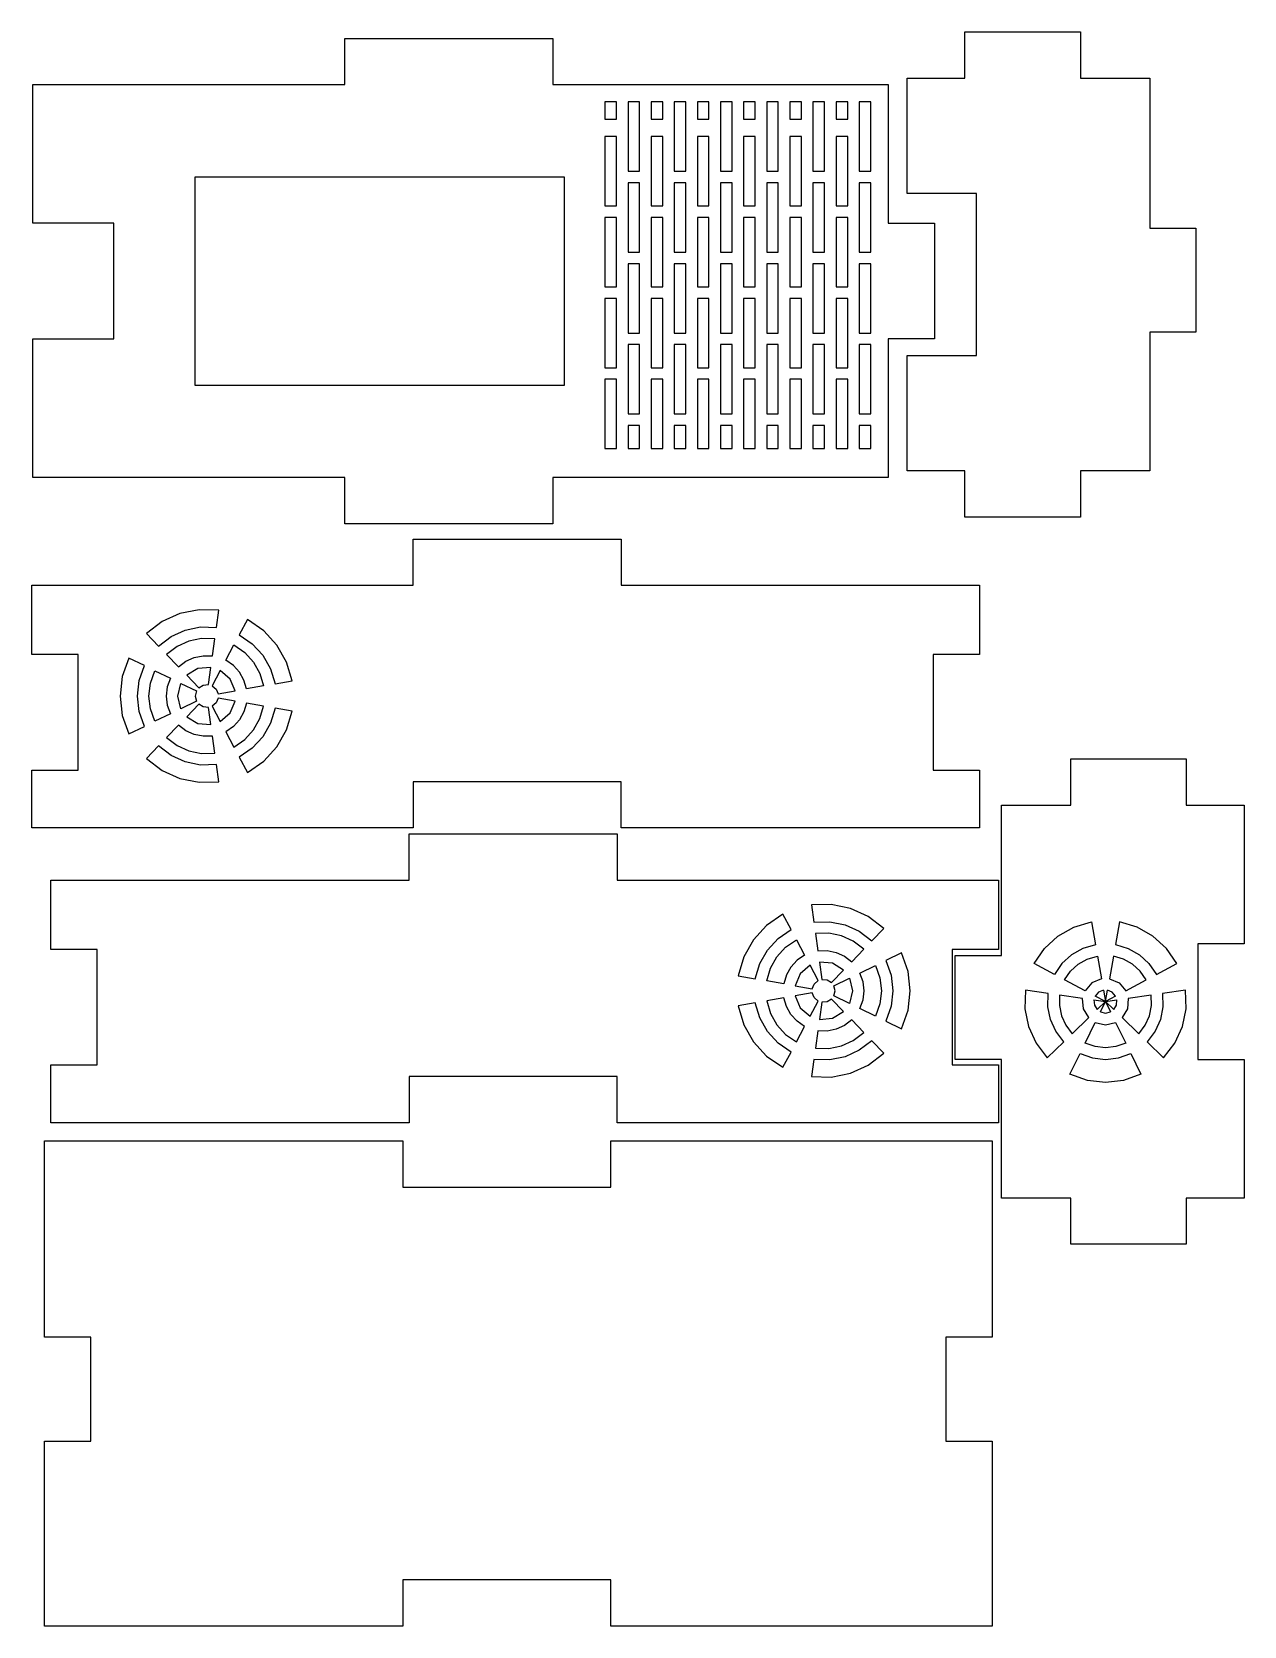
# Model space of a CAD drawing. Extents: x -65 to 47, y -195 to 149.
# Drawn here: x -65.1 to 46.8, y -194.8 to -47.6 of the extents above.
import ezdxf

# ---------------------------------------------------------------- set-up
doc = ezdxf.new("R2010")
doc.units = 0

msp = doc.modelspace()

# ---------------------------------------------------------------- linework, layer by layer
for p, q in [((-36.2004, -52.4578), (-36.2004, -48.1911)), ((-36.2004, -48.1911), (-17.0004, -48.1911)), ((-17.0004, -48.1911), (-17.0004, -52.4578)), ((21.0162, -51.8564), (21.0162, -47.5897)), ((21.0162, -47.5897), (31.6829, -47.5897)), ((31.6829, -47.5897), (31.6829, -51.8564)), ((-65.0004, -65.2578), (-65.0004, -52.4578)), ((-65.0004, -52.4578), (-36.2004, -52.4578)), ((-17.0004, -52.4578), (13.9329, -52.4578)), ((13.9329, -52.4578), (13.9329, -65.2578)), ((15.6829, -62.5231), (15.6829, -51.8564)), ((15.6829, -51.8564), (21.0162, -51.8564)), ((31.6829, -51.8564), (38.0829, -51.8564)), ((38.0829, -51.8564), (38.0829, -65.7231)), ((-11.1338, -54.0578), (-12.2005, -54.0578)), ((-12.2005, -54.0578), (-12.2005, -55.6578)), ((-11.1338, -55.6578), (-11.1338, -54.0578)), ((-9.00045, -54.0578), (-10.0671, -54.0578)), ((-10.0671, -54.0578), (-10.0671, -60.4578)), ((-9.00045, -60.4578), (-9.00045, -54.0578)), ((-6.86712, -54.0578), (-7.93379, -54.0578)), ((-7.93379, -54.0578), (-7.93379, -55.6578)), ((-6.86712, -55.6578), (-6.86712, -54.0578)), ((-4.73379, -54.0578), (-5.80046, -54.0578)), ((-5.80046, -54.0578), (-5.80046, -60.4578)), ((-4.73379, -60.4578), (-4.73379, -54.0578)), ((-2.60046, -54.0578), (-3.66712, -54.0578)), ((-3.66712, -54.0578), (-3.66712, -55.6578)), ((-2.60046, -55.6578), (-2.60046, -54.0578)), ((-0.467126, -54.0578), (-1.53379, -54.0578)), ((-1.53379, -54.0578), (-1.53379, -60.4578)), ((-0.467126, -60.4578), (-0.467126, -54.0578)), ((1.66621, -54.0578), (0.59954, -54.0578)), ((0.59954, -54.0578), (0.59954, -55.6578)), ((1.66621, -55.6578), (1.66621, -54.0578)), ((3.79954, -54.0578), (2.73287, -54.0578)), ((2.73287, -54.0578), (2.73287, -60.4578)), ((3.79954, -60.4578), (3.79954, -54.0578)), ((5.93287, -54.0578), (4.8662, -54.0578)), ((4.8662, -54.0578), (4.8662, -55.6578)), ((5.93287, -55.6578), (5.93287, -54.0578)), ((8.0662, -54.0578), (6.99953, -54.0578)), ((6.99953, -54.0578), (6.99953, -60.4578)), ((8.0662, -60.4578), (8.0662, -54.0578)), ((10.1995, -54.0578), (9.13287, -54.0578)), ((9.13287, -54.0578), (9.13287, -55.6578)), ((10.1995, -55.6578), (10.1995, -54.0578)), ((11.2662, -54.0578), (11.2662, -60.4578)), ((12.3329, -54.0578), (11.2662, -54.0578)), ((12.3329, -60.4578), (12.3329, -54.0578)), ((-12.2005, -55.6578), (-11.1338, -55.6578)), ((-7.93379, -55.6578), (-6.86712, -55.6578)), ((-3.66712, -55.6578), (-2.60046, -55.6578)), ((0.59954, -55.6578), (1.66621, -55.6578)), ((4.8662, -55.6578), (5.93287, -55.6578)), ((9.13287, -55.6578), (10.1995, -55.6578)), ((-11.1338, -57.2578), (-12.2005, -57.2578)), ((-12.2005, -57.2578), (-12.2005, -63.6578)), ((-11.1338, -63.6578), (-11.1338, -57.2578)), ((-6.86712, -57.2578), (-7.93379, -57.2578)), ((-7.93379, -57.2578), (-7.93379, -63.6578)), ((-6.86712, -63.6578), (-6.86712, -57.2578)), ((-2.60046, -57.2578), (-3.66712, -57.2578)), ((-3.66712, -57.2578), (-3.66712, -63.6578)), ((-2.60046, -63.6578), (-2.60046, -57.2578)), ((1.66621, -57.2578), (0.59954, -57.2578)), ((0.59954, -57.2578), (0.59954, -63.6578)), ((1.66621, -63.6578), (1.66621, -57.2578)), ((5.93287, -57.2578), (4.8662, -57.2578)), ((4.8662, -57.2578), (4.8662, -63.6578)), ((5.93287, -63.6578), (5.93287, -57.2578)), ((9.13287, -57.2578), (9.13287, -63.6578)), ((10.1995, -57.2578), (9.13287, -57.2578)), ((10.1995, -63.6578), (10.1995, -57.2578)), ((-15.9338, -60.9911), (-50.0671, -60.9911)), ((-50.0671, -60.9911), (-50.0671, -80.1911)), ((-15.9338, -80.1911), (-15.9338, -60.9911)), ((-10.0671, -60.4578), (-9.00045, -60.4578)), ((-10.0671, -61.5244), (-10.0671, -67.9244)), ((-9.00045, -61.5244), (-10.0671, -61.5244)), ((-9.00045, -67.9244), (-9.00045, -61.5244)), ((-5.80046, -60.4578), (-4.73379, -60.4578)), ((-4.73379, -61.5244), (-5.80046, -61.5244)), ((-5.80046, -61.5244), (-5.80046, -67.9244)), ((-4.73379, -67.9244), (-4.73379, -61.5244)), ((-1.53379, -60.4578), (-0.467126, -60.4578)), ((-0.467126, -61.5244), (-1.53379, -61.5244)), ((-1.53379, -61.5244), (-1.53379, -67.9244)), ((-0.467126, -67.9244), (-0.467126, -61.5244)), ((2.73287, -60.4578), (3.79954, -60.4578)), ((3.79954, -61.5244), (2.73287, -61.5244)), ((2.73287, -61.5244), (2.73287, -67.9244)), ((3.79954, -67.9244), (3.79954, -61.5244)), ((6.99953, -60.4578), (8.0662, -60.4578)), ((8.0662, -61.5244), (6.99953, -61.5244)), ((6.99953, -61.5244), (6.99953, -67.9244)), ((8.0662, -67.9244), (8.0662, -61.5244)), ((11.2662, -60.4578), (12.3329, -60.4578)), ((12.3329, -61.5244), (11.2662, -61.5244)), ((11.2662, -61.5244), (11.2662, -67.9244)), ((12.3329, -67.9244), (12.3329, -61.5244)), ((22.0829, -62.5231), (15.6829, -62.5231)), ((22.0829, -77.4564), (22.0829, -62.5231)), ((-12.2005, -63.6578), (-11.1338, -63.6578)), ((-11.1338, -64.7244), (-12.2005, -64.7244)), ((-12.2005, -64.7244), (-12.2005, -71.1244)), ((-11.1338, -71.1244), (-11.1338, -64.7244)), ((-7.93379, -63.6578), (-6.86712, -63.6578)), ((-7.93379, -64.7244), (-7.93379, -71.1244)), ((-6.86712, -64.7244), (-7.93379, -64.7244)), ((-6.86712, -71.1244), (-6.86712, -64.7244)), ((-3.66712, -63.6578), (-2.60046, -63.6578)), ((-3.66712, -64.7244), (-3.66712, -71.1244)), ((-2.60046, -64.7244), (-3.66712, -64.7244)), ((-2.60046, -71.1244), (-2.60046, -64.7244)), ((0.59954, -63.6578), (1.66621, -63.6578)), ((1.66621, -64.7244), (0.59954, -64.7244)), ((0.59954, -64.7244), (0.59954, -71.1244)), ((1.66621, -71.1244), (1.66621, -64.7244)), ((4.8662, -63.6578), (5.93287, -63.6578)), ((4.8662, -64.7244), (4.8662, -71.1244)), ((5.93287, -64.7244), (4.8662, -64.7244)), ((5.93287, -71.1244), (5.93287, -64.7244)), ((9.13287, -63.6578), (10.1995, -63.6578)), ((10.1995, -64.7244), (9.13287, -64.7244)), ((9.13287, -64.7244), (9.13287, -71.1244)), ((10.1995, -71.1244), (10.1995, -64.7244)), ((-57.5337, -65.2578), (-65.0004, -65.2578)), ((-57.5337, -75.9244), (-57.5337, -65.2578)), ((13.9329, -65.2578), (18.1995, -65.2578)), ((18.1995, -65.2578), (18.1995, -75.9244)), ((38.0829, -65.7231), (42.3495, -65.7231)), ((42.3495, -65.7231), (42.3495, -75.3231)), ((-10.0671, -67.9244), (-9.00045, -67.9244)), ((-10.0671, -68.9911), (-10.0671, -75.3911)), ((-9.00045, -68.9911), (-10.0671, -68.9911)), ((-9.00045, -75.3911), (-9.00045, -68.9911)), ((-5.80046, -67.9244), (-4.73379, -67.9244)), ((-4.73379, -68.9911), (-5.80046, -68.9911)), ((-5.80046, -68.9911), (-5.80046, -75.3911)), ((-4.73379, -75.3911), (-4.73379, -68.9911)), ((-1.53379, -67.9244), (-0.467126, -67.9244)), ((-0.467126, -68.9911), (-1.53379, -68.9911)), ((-1.53379, -68.9911), (-1.53379, -75.3911)), ((-0.467126, -75.3911), (-0.467126, -68.9911)), ((2.73287, -67.9244), (3.79954, -67.9244)), ((3.79954, -68.9911), (2.73287, -68.9911)), ((2.73287, -68.9911), (2.73287, -75.3911)), ((3.79954, -75.3911), (3.79954, -68.9911)), ((6.99953, -67.9244), (8.0662, -67.9244)), ((8.0662, -68.9911), (6.99953, -68.9911)), ((6.99953, -68.9911), (6.99953, -75.3911)), ((8.0662, -75.3911), (8.0662, -68.9911)), ((11.2662, -67.9244), (12.3329, -67.9244)), ((12.3329, -68.9911), (11.2662, -68.9911)), ((11.2662, -68.9911), (11.2662, -75.3911)), ((12.3329, -75.3911), (12.3329, -68.9911)), ((-12.2005, -71.1244), (-11.1338, -71.1244)), ((-7.93379, -71.1244), (-6.86712, -71.1244)), ((-3.66712, -71.1244), (-2.60046, -71.1244)), ((0.59954, -71.1244), (1.66621, -71.1244)), ((4.8662, -71.1244), (5.93287, -71.1244)), ((9.13287, -71.1244), (10.1995, -71.1244)), ((-11.1338, -72.1911), (-12.2005, -72.1911)), ((-12.2005, -72.1911), (-12.2005, -78.5911)), ((-11.1338, -78.5911), (-11.1338, -72.1911)), ((-7.93379, -72.1911), (-7.93379, -78.5911)), ((-6.86712, -72.1911), (-7.93379, -72.1911)), ((-6.86712, -78.5911), (-6.86712, -72.1911)), ((-3.66712, -72.1911), (-3.66712, -78.5911)), ((-2.60046, -72.1911), (-3.66712, -72.1911)), ((-2.60046, -78.5911), (-2.60046, -72.1911)), ((1.66621, -72.1911), (0.59954, -72.1911)), ((0.59954, -72.1911), (0.59954, -78.5911)), ((1.66621, -78.5911), (1.66621, -72.1911)), ((4.8662, -72.1911), (4.8662, -78.5911)), ((5.93287, -72.1911), (4.8662, -72.1911)), ((5.93287, -78.5911), (5.93287, -72.1911)), ((10.1995, -72.1911), (9.13287, -72.1911)), ((9.13287, -72.1911), (9.13287, -78.5911)), ((10.1995, -78.5911), (10.1995, -72.1911)), ((-65.0004, -88.7244), (-65.0004, -75.9244)), ((-65.0004, -75.9244), (-57.5337, -75.9244)), ((-10.0671, -75.3911), (-9.00045, -75.3911)), ((-10.0671, -76.4578), (-10.0671, -82.8578)), ((-9.00045, -76.4578), (-10.0671, -76.4578)), ((-9.00045, -82.8578), (-9.00045, -76.4578)), ((-5.80046, -75.3911), (-4.73379, -75.3911)), ((-4.73379, -76.4578), (-5.80046, -76.4578)), ((-5.80046, -76.4578), (-5.80046, -82.8578)), ((-4.73379, -82.8578), (-4.73379, -76.4578)), ((-1.53379, -75.3911), (-0.467126, -75.3911)), ((-0.467126, -76.4578), (-1.53379, -76.4578)), ((-1.53379, -76.4578), (-1.53379, -82.8578)), ((-0.467126, -82.8578), (-0.467126, -76.4578)), ((2.73287, -75.3911), (3.79954, -75.3911)), ((3.79954, -76.4578), (2.73287, -76.4578)), ((2.73287, -76.4578), (2.73287, -82.8578)), ((3.79954, -82.8578), (3.79954, -76.4578)), ((6.99953, -75.3911), (8.0662, -75.3911)), ((8.0662, -76.4578), (6.99953, -76.4578)), ((6.99953, -76.4578), (6.99953, -82.8578)), ((8.0662, -82.8578), (8.0662, -76.4578)), ((11.2662, -75.3911), (12.3329, -75.3911)), ((12.3329, -76.4578), (11.2662, -76.4578)), ((11.2662, -76.4578), (11.2662, -82.8578)), ((12.3329, -82.8578), (12.3329, -76.4578)), ((18.1995, -75.9244), (13.9329, -75.9244)), ((13.9329, -75.9244), (13.9329, -88.7244)), ((38.0829, -75.3231), (38.0829, -88.1231)), ((42.3495, -75.3231), (38.0829, -75.3231)), ((15.6829, -88.1231), (15.6829, -77.4564)), ((15.6829, -77.4564), (22.0829, -77.4564)), ((-12.2005, -78.5911), (-11.1338, -78.5911)), ((-7.93379, -78.5911), (-6.86712, -78.5911)), ((-3.66712, -78.5911), (-2.60046, -78.5911)), ((0.59954, -78.5911), (1.66621, -78.5911)), ((4.8662, -78.5911), (5.93287, -78.5911)), ((9.13287, -78.5911), (10.1995, -78.5911)), ((-50.0671, -80.1911), (-15.9338, -80.1911)), ((-11.1338, -79.6578), (-12.2005, -79.6578)), ((-12.2005, -79.6578), (-12.2005, -86.0578)), ((-11.1338, -86.0578), (-11.1338, -79.6578)), ((-7.93379, -79.6578), (-7.93379, -86.0578)), ((-6.86712, -79.6578), (-7.93379, -79.6578)), ((-6.86712, -86.0578), (-6.86712, -79.6578)), ((-3.66712, -79.6578), (-3.66712, -86.0578)), ((-2.60046, -79.6578), (-3.66712, -79.6578)), ((-2.60046, -86.0578), (-2.60046, -79.6578)), ((1.66621, -79.6578), (0.59954, -79.6578)), ((0.59954, -79.6578), (0.59954, -86.0578)), ((1.66621, -86.0578), (1.66621, -79.6578)), ((4.8662, -79.6578), (4.8662, -86.0578)), ((5.93287, -79.6578), (4.8662, -79.6578)), ((5.93287, -86.0578), (5.93287, -79.6578)), ((10.1995, -79.6578), (9.13287, -79.6578)), ((9.13287, -79.6578), (9.13287, -86.0578)), ((10.1995, -86.0578), (10.1995, -79.6578)), ((-10.0671, -82.8578), (-9.00045, -82.8578)), ((-5.80046, -82.8578), (-4.73379, -82.8578)), ((-1.53379, -82.8578), (-0.467126, -82.8578)), ((2.73287, -82.8578), (3.79954, -82.8578)), ((6.99953, -82.8578), (8.0662, -82.8578)), ((11.2662, -82.8578), (12.3329, -82.8578)), ((-9.00045, -83.9244), (-10.0671, -83.9244)), ((-10.0671, -83.9244), (-10.0671, -86.0578)), ((-9.00045, -86.0578), (-9.00045, -83.9244)), ((-4.73379, -83.9244), (-5.80046, -83.9244)), ((-5.80046, -83.9244), (-5.80046, -86.0578)), ((-4.73379, -86.0578), (-4.73379, -83.9244)), ((-0.467126, -83.9244), (-1.53379, -83.9244)), ((-1.53379, -83.9244), (-1.53379, -86.0578)), ((-0.467126, -86.0578), (-0.467126, -83.9244)), ((3.79954, -83.9244), (2.73287, -83.9244)), ((2.73287, -83.9244), (2.73287, -86.0578)), ((3.79954, -86.0578), (3.79954, -83.9244)), ((8.0662, -83.9244), (6.99953, -83.9244)), ((6.99953, -83.9244), (6.99953, -86.0578)), ((8.0662, -86.0578), (8.0662, -83.9244)), ((12.3329, -83.9244), (11.2662, -83.9244)), ((11.2662, -83.9244), (11.2662, -86.0578)), ((12.3329, -86.0578), (12.3329, -83.9244)), ((-12.2005, -86.0578), (-11.1338, -86.0578)), ((-10.0671, -86.0578), (-9.00045, -86.0578)), ((-7.93379, -86.0578), (-6.86712, -86.0578)), ((-5.80046, -86.0578), (-4.73379, -86.0578)), ((-3.66712, -86.0578), (-2.60046, -86.0578)), ((-1.53379, -86.0578), (-0.467126, -86.0578)), ((0.59954, -86.0578), (1.66621, -86.0578)), ((2.73287, -86.0578), (3.79954, -86.0578)), ((4.8662, -86.0578), (5.93287, -86.0578)), ((6.99953, -86.0578), (8.0662, -86.0578)), ((9.13287, -86.0578), (10.1995, -86.0578)), ((11.2662, -86.0578), (12.3329, -86.0578)), ((21.0162, -88.1231), (15.6829, -88.1231)), ((21.0162, -92.3897), (21.0162, -88.1231)), ((38.0829, -88.1231), (31.6829, -88.1231)), ((31.6829, -88.1231), (31.6829, -92.3897)), ((-36.2004, -88.7244), (-65.0004, -88.7244)), ((-36.2004, -92.9911), (-36.2004, -88.7244)), ((13.9329, -88.7244), (-17.0004, -88.7244)), ((-17.0004, -88.7244), (-17.0004, -92.9911)), ((31.6829, -92.3897), (21.0162, -92.3897)), ((-17.0004, -92.9911), (-36.2004, -92.9911)), ((-29.8999, -98.6706), (-29.8999, -94.404)), ((-29.8999, -94.404), (-10.6999, -94.404)), ((-10.6999, -94.404), (-10.6999, -98.6706)), ((-65.0998, -105.071), (-65.0998, -98.6706)), ((-65.0998, -98.6706), (-29.8999, -98.6706)), ((-10.6999, -98.6706), (22.3668, -98.6706)), ((22.3668, -98.6706), (22.3668, -105.071)), ((-51.430968, -101.285261), (-53.069412, -102.030451)), ((-49.667427, -100.925081), (-51.430968, -101.285261)), ((-47.845454, -100.97157), (-49.667427, -100.925081)), ((-48.06813, -102.556), (-47.845454, -100.97157)), ((-53.069412, -102.030451), (-54.516094, -103.13899)), ((-52.247303, -103.403106), (-50.936546, -102.806953)), ((-50.936546, -102.806953), (-49.525711, -102.518808)), ((-49.525711, -102.518808), (-48.06813, -102.556)), ((-45.203, -101.83), (-45.954154, -103.24272)), ((-45.203004, -101.830004), (-45.203, -101.83)), ((-43.701668, -102.863323), (-45.203004, -101.830004)), ((-42.48664, -104.1913), (-43.701668, -102.863323)), ((-54.516094, -103.13899), (-54.5161, -103.139)), ((-54.5161, -103.139), (-53.40465, -104.28994)), ((-53.40465, -104.28994), (-52.247303, -103.403106)), ((-51.699168, -104.318492), (-52.663624, -105.05752)), ((-50.606871, -103.821698), (-51.699168, -104.318492)), ((-49.431175, -103.581577), (-50.606871, -103.821698)), ((-48.216524, -103.61257), (-49.431175, -103.581577)), ((-48.4392, -105.197), (-48.216524, -103.61257)), ((-47.20615, -105.597716), (-46.455, -104.185)), ((-46.455, -104.185), (-45.454109, -104.87388)), ((-45.954154, -103.24272), (-44.753086, -104.069375)), ((-44.753086, -104.069375), (-43.781064, -105.131756)), ((-41.599122, -105.757226), (-42.48664, -104.1913)), ((-60.8332, -105.071), (-65.0998, -105.071)), ((-60.8332, -115.737), (-60.8332, -105.071)), ((-56.1492, -105.387063), (-56.756435, -107.105498)), ((-54.71113, -106.088455), (-56.1492, -105.387063)), ((-52.663624, -105.05752), (-51.552174, -106.20846)), ((-51.552174, -106.20846), (-50.877054, -105.691142)), ((-50.877054, -105.691142), (-50.112446, -105.343387)), ((-50.112446, -105.343387), (-49.289459, -105.175304)), ((-49.289459, -105.175304), (-48.439204, -105.197)), ((-48.439204, -105.197), (-48.4392, -105.197)), ((-46.505527, -106.079932), (-47.20615, -105.597716)), ((-45.454109, -104.87388), (-44.644091, -105.759199)), ((-44.644091, -105.759199), (-44.052412, -106.803151)), ((-43.781064, -105.131756), (-43.07105, -106.384497)), ((-41.080314, -107.504394), (-41.599122, -105.757226)), ((18.1001, -105.071), (18.1001, -115.737)), ((22.3668, -105.071), (18.1001, -105.071)), ((-56.756435, -107.105498), (-56.958847, -108.894028)), ((-55.196919, -107.463204), (-54.71113, -106.088455)), ((-54.157224, -107.701665), (-53.7524, -106.55604)), ((-53.7524, -106.55604), (-52.31433, -107.257432)), ((-52.31433, -107.257432), (-52.597707, -108.059369)), ((-49.782898, -106.357134), (-50.811274, -106.975047)), ((-50.811274, -106.975047), (-49.699824, -108.125987)), ((-48.587724, -106.25257), (-49.782898, -106.357134)), ((-48.8104, -107.837), (-48.587724, -106.25257)), ((-47.70684, -106.539704), (-48.457994, -107.952414)), ((-46.801386, -107.326801), (-47.70684, -106.539704)), ((-46.33261, -108.431164), (-46.801386, -107.326801)), ((-45.938515, -106.699655), (-46.505527, -106.079932)), ((-45.52434, -107.430421), (-45.938515, -106.699655)), ((-44.052412, -106.803151), (-43.70654, -107.96793)), ((-43.07105, -106.384497), (-42.656004, -107.78223)), ((-56.958847, -108.894028), (-56.756435, -110.682558)), ((-55.358849, -108.89403), (-55.196919, -107.463204)), ((-55.196919, -110.324856), (-55.358849, -108.89403)), ((-54.292166, -108.89402), (-54.157224, -107.701665)), ((-54.157224, -110.086375), (-54.292166, -108.89402)), ((-52.597707, -108.059369), (-52.692166, -108.894017)), ((-52.692166, -108.894017), (-52.597707, -109.728665)), ((-51.625483, -108.89401), (-51.3556, -107.72502)), ((-51.3556, -110.063), (-51.625483, -108.89401)), ((-51.3556, -107.72502), (-49.91753, -108.426412)), ((-49.91753, -108.426412), (-50.025482, -108.894007)), ((-50.025482, -108.894007), (-49.91753, -109.361603)), ((-49.699824, -108.125987), (-49.288473, -107.878823)), ((-49.288473, -107.878823), (-48.810404, -107.836997)), ((-48.810404, -107.836997), (-48.8104, -107.837)), ((-48.457994, -107.952414), (-48.095812, -108.267254)), ((-48.095812, -108.267254), (-47.908302, -108.709)), ((-47.908302, -108.709), (-47.9083, -108.709)), ((-47.9083, -108.709), (-46.33261, -108.431164)), ((-45.28223, -108.245766), (-45.52434, -107.430421)), ((-43.70654, -107.96793), (-45.28223, -108.245766)), ((-42.656004, -107.78223), (-41.080314, -107.504394)), ((-54.71113, -111.699605), (-55.196919, -110.324856)), ((-53.7524, -111.232), (-54.157224, -110.086375)), ((-52.597707, -109.728665), (-52.31433, -110.530602)), ((-49.91753, -109.361603), (-51.3556, -110.063)), ((-49.6998, -109.661), (-50.81125, -110.81194)), ((-49.699796, -109.660994), (-49.6998, -109.661)), ((-49.288445, -109.908158), (-49.699796, -109.660994)), ((-48.810376, -109.949984), (-49.288445, -109.908158)), ((-48.5877, -111.534414), (-48.810376, -109.949984)), ((-48.458, -109.836), (-47.706846, -111.24872)), ((-48.457998, -109.836008), (-48.458, -109.836)), ((-48.095817, -109.521169), (-48.457998, -109.836008)), ((-47.908306, -109.079424), (-48.095817, -109.521169)), ((-46.332616, -109.35726), (-47.908306, -109.079424)), ((-46.801392, -110.461623), (-46.332616, -109.35726)), ((-45.524286, -110.357299), (-45.938461, -111.088065)), ((-45.282176, -109.541954), (-45.524286, -110.357299)), ((-43.706486, -109.81979), (-45.282176, -109.541954)), ((-44.052358, -110.984569), (-43.706486, -109.81979)), ((-42.65609, -110.005164), (-43.071136, -111.402897)), ((-41.0804, -110.283), (-42.65609, -110.005164)), ((-41.599204, -112.030162), (-41.080396, -110.282994)), ((-41.080396, -110.282994), (-41.0804, -110.283)), ((-56.756435, -110.682558), (-56.1492, -112.400993)), ((-56.1492, -112.401), (-54.71113, -111.699605)), ((-52.31433, -110.530602), (-53.7524, -111.232)), ((-51.5522, -111.579), (-52.66365, -112.72994)), ((-51.552196, -111.57899), (-51.5522, -111.579)), ((-50.877077, -112.096311), (-51.552196, -111.57899)), ((-50.81125, -110.81194), (-49.782873, -111.429851)), ((-49.782873, -111.429851), (-48.5877, -111.534414)), ((-47.706846, -111.24872), (-46.801392, -110.461623)), ((-46.505473, -111.707788), (-47.206096, -112.190004)), ((-45.938461, -111.088065), (-46.505473, -111.707788)), ((-44.644037, -112.028521), (-44.052358, -110.984569)), ((-43.071136, -111.402897), (-43.78115, -112.655638)), ((-56.1492, -112.400993), (-56.1492, -112.401)), ((-52.66365, -112.72994), (-51.699194, -113.468968)), ((-50.112469, -112.444068), (-50.877077, -112.096311)), ((-49.289482, -112.612154), (-50.112469, -112.444068)), ((-48.439226, -112.59046), (-49.289482, -112.612154)), ((-48.21655, -114.17489), (-48.439226, -112.59046)), ((-47.2061, -112.19), (-46.454946, -113.60272)), ((-47.206096, -112.190004), (-47.2061, -112.19)), ((-46.454946, -113.60272), (-45.454055, -112.91384)), ((-45.454055, -112.91384), (-44.644037, -112.028521)), ((-43.78115, -112.655638), (-44.753172, -113.718019)), ((-42.486722, -113.596088), (-41.599204, -112.030162)), ((-53.404596, -113.49763), (-54.516046, -114.64857)), ((-54.516046, -114.64857), (-53.069365, -115.757111)), ((-52.247249, -114.384464), (-53.404596, -113.49763)), ((-50.936492, -114.980617), (-52.247249, -114.384464)), ((-51.699194, -113.468968), (-50.606897, -113.965762)), ((-50.606897, -113.965762), (-49.431201, -114.205883)), ((-49.431201, -114.205883), (-48.21655, -114.17489)), ((-44.753172, -113.718019), (-45.95424, -114.544674)), ((-45.95424, -114.544674), (-45.203086, -115.957384)), ((-43.70175, -114.924065), (-42.486722, -113.596088)), ((30.7928, -118.967), (30.7928, -114.7)), ((30.7928, -114.7), (41.4594, -114.7)), ((41.4594, -114.7), (41.4594, -118.967)), ((-65.0998, -121.071), (-65.0998, -115.737)), ((-65.0998, -115.737), (-60.8332, -115.737)), ((-53.069365, -115.757111), (-51.430921, -116.502304)), ((-49.525657, -115.268762), (-50.936492, -114.980617)), ((-48.068076, -115.23157), (-49.525657, -115.268762)), ((-47.8454, -116.816), (-48.068076, -115.23157)), ((-45.203086, -115.957384), (-43.70175, -114.924065)), ((18.1001, -115.737), (22.3668, -115.737)), ((22.3668, -115.737), (22.3668, -121.071)), ((-51.430921, -116.502304), (-49.66738, -116.862487)), ((-49.66738, -116.862487), (-47.845406, -116.816)), ((-47.845406, -116.816), (-47.8454, -116.816)), ((-10.6999, -116.804), (-29.8999, -116.804)), ((-29.8999, -116.804), (-29.8999, -121.071)), ((-10.6999, -121.071), (-10.6999, -116.804)), ((24.3928, -132.833), (24.3928, -118.967)), ((24.3928, -118.967), (30.7928, -118.967)), ((41.4594, -118.967), (46.7928, -118.967)), ((46.7928, -118.967), (46.7928, -131.767)), ((-29.8999, -121.071), (-65.0998, -121.071)), ((-30.2823, -125.884), (-30.2823, -121.617)), ((-30.2823, -121.617), (-11.0823, -121.617)), ((-11.0823, -121.617), (-11.0823, -125.884)), ((22.3668, -121.071), (-10.6999, -121.071)), ((-63.349, -132.284), (-63.349, -125.884)), ((-63.349, -125.884), (-30.2823, -125.884)), ((-11.0823, -125.884), (24.1176, -125.884)), ((24.1176, -125.884), (24.117599, -132.284)), ((4.22082, -129.044), (2.719543, -130.077245)), ((4.97198, -130.456), (4.22082, -129.044)), ((8.685176, -128.138149), (6.8632, -128.18464)), ((6.8632, -128.18464), (7.085877, -129.76907)), ((10.448719, -128.498329), (8.685176, -128.138149)), ((12.087166, -129.24352), (10.448719, -128.498329)), ((13.53385, -130.35206), (12.087166, -129.24352)), ((2.719543, -130.077245), (1.504539, -131.405126)), ((3.770864, -131.282718), (4.97198, -130.456)), ((4.97198, -130.456), (4.97198, -130.456)), ((7.085877, -129.76907), (8.543458, -129.731878)), ((8.44899, -130.795007), (7.23434, -130.826)), ((7.23434, -130.826), (7.457017, -132.41043)), ((7.23434, -130.826), (7.23434, -130.826)), ((9.624685, -131.035129), (8.44899, -130.795007)), ((8.543458, -129.731878), (9.954293, -130.020023)), ((9.954293, -130.020023), (11.26505, -130.616176)), ((11.26505, -130.616176), (12.422397, -131.50301)), ((12.4224, -131.503), (13.53385, -130.35206)), ((29.603978, -131.059729), (31.06551, -130.23138)), ((31.06551, -130.23138), (32.6962, -129.74716)), ((32.6962, -129.74716), (33.06665, -131.84808)), ((35.28932, -129.74662), (34.918873, -131.84754)), ((36.92001, -130.23084), (35.28932, -129.74662)), ((38.381542, -131.059189), (36.92001, -130.23084)), ((-59.0823, -132.284), (-63.349, -132.284)), ((-59.0823, -142.951), (-59.0823, -132.284)), ((1.504539, -131.405126), (0.617005, -132.970944)), ((2.088823, -133.598014), (2.798823, -132.345181)), ((2.798823, -132.345181), (3.770864, -131.282718)), ((3.661841, -132.972269), (4.471859, -132.08695)), ((4.471859, -132.08695), (5.47275, -131.39807)), ((5.47275, -131.39807), (6.223904, -132.81079)), ((7.457017, -132.41043), (8.307272, -132.388734)), ((8.307272, -132.388734), (9.130259, -132.556817)), ((10.716982, -131.531923), (9.624685, -131.035129)), ((10.569987, -133.42189), (11.681437, -132.27095)), ((11.681437, -132.27095), (10.716982, -131.531923)), ((12.422397, -131.50301), (12.4224, -131.503)), ((24.117599, -132.284), (19.851, -132.284)), ((19.851, -132.284), (19.851, -142.951)), ((27.4001, -133.595), (28.364532, -132.193754)), ((28.364532, -132.193754), (29.603978, -131.059729)), ((31.901871, -132.193952), (30.857919, -132.785631)), ((33.06665, -131.84808), (31.901871, -132.193952)), ((34.918873, -131.84754), (36.083652, -132.193412)), ((36.083652, -132.193412), (37.127604, -132.785091)), ((39.620988, -132.193214), (38.381542, -131.059189)), ((40.58542, -133.59446), (39.620988, -132.193214)), ((46.7928, -131.767), (42.5261, -131.767)), ((42.5261, -131.767), (42.5261, -142.433)), ((0.617005, -132.970944), (0.098138, -134.718)), ((1.673828, -134.995842), (2.088823, -133.598014)), ((3.070162, -134.016221), (3.661841, -132.972269)), ((4.956267, -133.912733), (4.542092, -134.643502)), ((5.52328, -133.293008), (4.956267, -133.912733)), ((6.223904, -132.81079), (5.52328, -133.293008)), ((6.724667, -133.752528), (5.819211, -134.539629)), ((7.475821, -135.165238), (6.724667, -133.752528)), ((8.800641, -133.570562), (7.605467, -133.465998)), ((7.605467, -133.465998), (7.60547, -133.466)), ((7.60547, -133.466), (7.828147, -135.05043)), ((9.829017, -134.188475), (8.800641, -133.570562)), ((9.130259, -132.556817), (9.894867, -132.904572)), ((9.894867, -132.904572), (10.569987, -133.42189)), ((11.33213, -134.470392), (12.7702, -133.769)), ((12.7702, -133.769), (13.175022, -134.914622)), ((15.16697, -132.600476), (13.7289, -133.301868)), ((13.7289, -133.301868), (14.214686, -134.676612)), ((15.774205, -134.318911), (15.16697, -132.600476)), ((20.1261, -142.433), (20.1261, -132.833)), ((20.1261, -132.833), (24.3928, -132.833)), ((29.28372, -134.59654), (27.4001, -133.595)), ((29.9726, -133.595649), (29.28372, -134.59654)), ((30.857919, -132.785631), (29.9726, -133.595649)), ((30.776603, -134.296287), (31.484857, -133.648272)), ((31.484857, -133.648272), (32.320017, -133.174928)), ((32.320017, -133.174928), (33.25184, -132.89823)), ((33.25184, -132.89823), (33.62229, -134.99915)), ((34.73368, -132.89868), (34.36323, -134.9996)), ((35.665503, -133.175378), (34.73368, -132.89868)), ((36.500663, -133.648722), (35.665503, -133.175378)), ((37.208917, -134.296737), (36.500663, -133.648722)), ((37.127604, -132.785091), (38.012923, -133.595109)), ((38.012923, -133.595109), (38.701803, -134.596)), ((38.7018, -134.596), (40.58542, -133.59446)), ((0.098138, -134.718), (1.673828, -134.995842)), ((2.72429, -135.181), (3.070162, -134.016221)), ((4.299984, -135.45885), (2.72429, -135.181)), ((4.542092, -134.643502), (4.299984, -135.45885)), ((5.819211, -134.539629), (5.350437, -135.643998)), ((7.113641, -135.480076), (7.475821, -135.165238)), ((7.828147, -135.05043), (8.306217, -135.092258)), ((8.306217, -135.092258), (8.717567, -135.339425)), ((8.717567, -135.339425), (9.829017, -134.188475)), ((8.93533, -135.639403), (10.3734, -134.938)), ((10.3734, -134.938), (10.643283, -136.10699)), ((11.615509, -135.272331), (11.33213, -134.470392)), ((11.709968, -136.106982), (11.615509, -135.272331)), ((13.175022, -134.914622), (13.309963, -136.106975)), ((14.214686, -134.676612), (14.376614, -136.107433)), ((15.976617, -136.107441), (15.774205, -134.318911)), ((30.2255, -135.097), (30.776603, -134.296287)), ((32.10912, -136.09855), (30.2255, -135.097)), ((32.738796, -135.374177), (32.10912, -136.09855)), ((33.62229, -134.99915), (32.738796, -135.374177)), ((34.36323, -134.9996), (35.246724, -135.374627)), ((35.246724, -135.374627), (35.8764, -136.099)), ((35.8764, -136.099), (37.76002, -135.09745)), ((37.76002, -135.09745), (37.208917, -134.296737)), ((38.701803, -134.596), (38.7018, -134.596)), ((4.299984, -136.75522), (2.724294, -137.033068)), ((4.542092, -137.570568), (4.299984, -136.75522)), ((5.350437, -135.643998), (5.35044, -135.644)), ((5.35044, -135.644), (6.92613, -135.921819)), ((6.926133, -136.292701), (5.350443, -136.570549)), ((5.350443, -136.570549), (5.819221, -137.674907)), ((6.92613, -135.921819), (7.113641, -135.480076)), ((7.113638, -136.73446), (6.926133, -136.292701)), ((7.475824, -137.04931), (7.113638, -136.73446)), ((9.043284, -136.107002), (8.93533, -135.639403)), ((8.93533, -136.574602), (9.043284, -136.107002)), ((10.3734, -137.27598), (8.93533, -136.574602)), ((10.643283, -136.10699), (10.3734, -137.27598)), ((11.615509, -136.941633), (11.709968, -136.106982)), ((13.309963, -136.106975), (13.175022, -137.299328)), ((14.376614, -136.107433), (14.214686, -137.538254)), ((15.774205, -137.895971), (15.976617, -136.107441)), ((26.59873, -136.061102), (26.555341, -137.76161)), ((28.7113, -136.358), (26.59873, -136.061102)), ((28.68031, -137.572647), (28.7113, -136.358002)), ((28.7113, -136.358002), (28.7113, -136.358)), ((29.76763, -136.506102), (29.742839, -137.477817)), ((31.8802, -136.803), (29.76763, -136.506102)), ((31.880201, -136.802992), (31.8802, -136.803)), ((31.963849, -137.759136), (31.880201, -136.802992)), ((33.365755, -136.237507), (33.050914, -136.599684)), ((33.9928, -137.1), (33.050988, -136.599225)), ((33.8075, -136.05), (33.365755, -136.237507)), ((33.8075, -136.05), (33.992725, -137.10046)), ((34.9346, -136.599), (33.992791, -137.099775)), ((33.9928, -137.1), (34.178022, -136.04954)), ((34.619759, -136.236823), (34.178014, -136.049316)), ((34.9346, -136.599), (34.619759, -136.236823)), ((35.8764, -136.099), (35.8764, -136.099)), ((36.10538, -136.803158), (36.021732, -137.759302)), ((38.21795, -136.50626), (36.10538, -136.803158)), ((38.242741, -137.477975), (38.21795, -136.50626)), ((41.38672, -136.06102), (39.27415, -136.357918)), ((39.27415, -136.357918), (39.30514, -137.572563)), ((41.430109, -137.761528), (41.38672, -136.06102)), ((1.67383, -137.218), (0.09814, -137.495819)), ((0.09814, -137.495819), (0.616823, -139.24321)), ((2.088756, -138.615951), (1.67383, -137.218)), ((1.67383, -137.218), (1.67383, -137.218)), ((2.724294, -137.033068), (3.070166, -138.197847)), ((3.070166, -138.197847), (3.661845, -139.241799)), ((4.956267, -138.301337), (4.542092, -137.570568)), ((5.52328, -138.921062), (4.956267, -138.301337)), ((5.819221, -137.674907), (6.724673, -138.461999)), ((6.72467, -138.462), (7.475824, -137.04931)), ((7.82815, -137.163065), (7.605473, -138.747485)), ((8.30622, -137.121237), (7.82815, -137.163065)), ((8.71757, -136.87407), (8.30622, -137.121237)), ((9.82902, -138.025), (8.71757, -136.87407)), ((8.800648, -138.642916), (9.829023, -138.024997)), ((9.829023, -138.024997), (9.82902, -138.025)), ((11.33213, -137.743572), (11.615509, -136.941633)), ((12.7702, -138.44495), (11.33213, -137.743572)), ((13.175022, -137.299328), (12.7702, -138.44495)), ((14.214686, -137.538254), (13.7289, -138.912998)), ((15.16697, -139.614406), (15.774205, -137.895971)), ((26.555341, -137.76161), (26.891511, -139.407582)), ((28.920432, -138.748338), (28.68031, -137.572647)), ((29.742839, -137.477817), (29.934936, -138.418369)), ((32.45818, -138.581842), (31.963849, -137.759136)), ((32.9365, -136.952), (32.978325, -137.430071)), ((32.9365, -136.952), (33.99279, -137.100449)), ((32.978325, -137.430071), (33.22549, -137.841423)), ((33.9928, -137.1), (33.225503, -137.840974)), ((33.5252, -138.059), (33.992797, -137.100292)), ((33.5252, -138.059), (33.992795, -138.166952)), ((33.992795, -138.166952), (34.460391, -138.059)), ((33.9928, -137.1), (35.04908, -136.951551)), ((33.9928, -137.1), (34.460394, -138.058708)), ((34.7601, -137.841), (33.992806, -137.100026)), ((34.7601, -137.841), (35.007265, -137.429648)), ((35.007265, -137.429648), (35.04909, -136.951577)), ((36.021732, -137.759302), (35.527401, -138.582008)), ((38.050644, -138.418527), (38.242741, -137.477975)), ((39.30514, -137.572563), (39.065018, -138.748254)), ((41.093939, -139.4075), (41.430109, -137.761528)), ((0.616823, -139.24321), (1.504304, -140.809356)), ((2.798734, -139.868905), (2.088756, -138.615951)), ((3.661845, -139.241799), (4.471863, -140.127118)), ((5.47275, -140.816), (6.223904, -139.40328)), ((6.223904, -139.40328), (5.52328, -138.921062)), ((6.724673, -138.461999), (6.72467, -138.462)), ((7.605473, -138.747485), (8.800648, -138.642916)), ((9.130222, -139.658113), (8.307235, -139.826196)), ((9.89483, -139.310358), (9.130222, -139.658113)), ((10.56995, -138.79304), (9.89483, -139.310358)), ((11.6814, -139.944), (10.56995, -138.79304)), ((13.7289, -138.912998), (13.7289, -138.913)), ((13.7289, -138.913), (15.16697, -139.614406)), ((26.891511, -139.407582), (27.587023, -140.936796)), ((29.417226, -139.84063), (28.920432, -138.748338)), ((29.934936, -138.418369), (30.332371, -139.292202)), ((30.332371, -139.292202), (30.92359, -140.063762)), ((30.92359, -140.063762), (32.45818, -138.581842)), ((32.12243, -140.935), (33.057621, -139.01758)), ((33.057621, -139.01758), (33.992811, -139.233486)), ((33.992811, -139.233486), (34.928001, -139.01758)), ((34.928001, -139.01758), (35.8632, -140.935)), ((35.5274, -138.582), (37.06199, -140.06392)), ((35.527401, -138.582008), (35.5274, -138.582)), ((37.06199, -140.06392), (37.653209, -139.29236)), ((37.653209, -139.29236), (38.050644, -138.418527)), ((39.065018, -138.748254), (38.568224, -139.840546)), ((40.398427, -140.936714), (41.093939, -139.4075)), ((1.504304, -140.809356), (2.719373, -142.137528)), ((3.770797, -140.931477), (2.798734, -139.868905)), ((4.971974, -141.75828), (3.770797, -140.931477)), ((4.471863, -140.127118), (5.472754, -140.815998)), ((5.472754, -140.815998), (5.47275, -140.816)), ((7.45698, -139.8045), (7.234303, -141.38895)), ((8.307235, -139.826196), (7.45698, -139.8045)), ((8.448954, -141.419943), (9.62465, -141.179822)), ((9.62465, -141.179822), (10.716947, -140.683028)), ((10.716947, -140.683028), (11.681403, -139.944)), ((12.422413, -140.71105), (11.265066, -141.597884)), ((11.681403, -139.944), (11.6814, -139.944)), ((13.533863, -141.86201), (12.422413, -140.71105)), ((27.587023, -140.936796), (28.62166, -142.287032)), ((28.62166, -142.287032), (30.15625, -140.805082)), ((30.15625, -140.805082), (29.417226, -139.84063)), ((33.03893, -141.25886), (32.12243, -140.935)), ((33.992815, -141.366814), (33.03893, -141.25886)), ((34.9467, -141.25886), (33.992815, -141.366814)), ((35.8632, -140.935), (34.9467, -141.25886)), ((38.568224, -139.840546), (37.8292, -140.804998)), ((37.8292, -140.804998), (37.8292, -140.805)), ((37.8292, -140.805), (39.36379, -142.28695)), ((39.36379, -142.28695), (40.398427, -140.936714)), ((2.719373, -142.137528), (4.22082, -143.171)), ((4.22082, -143.171), (4.971974, -141.75828)), ((7.08589, -142.445), (6.863213, -144.02942)), ((7.085893, -142.44499), (7.08589, -142.445)), ((8.543474, -142.482182), (7.085893, -142.44499)), ((7.234303, -141.38895), (8.448954, -141.419943)), ((9.954309, -142.194037), (8.543474, -142.482182)), ((11.265066, -141.597884), (9.954309, -142.194037)), ((12.087178, -142.970548), (13.533863, -141.86201)), ((24.3928, -142.433), (20.1261, -142.433)), ((24.3928, -155.233), (24.3928, -142.433)), ((30.71956, -143.811), (31.654751, -141.89358)), ((31.654751, -141.89358), (32.800376, -142.298404)), ((32.800376, -142.298404), (33.992731, -142.433346)), ((33.992731, -142.433346), (35.185086, -142.298404)), ((35.185086, -142.298404), (36.330711, -141.89358)), ((36.330711, -141.89358), (37.2659, -143.811)), ((42.5261, -142.433), (46.7928, -142.433)), ((46.7928, -142.433), (46.7928, -155.233)), ((-63.349, -148.284), (-63.349, -142.951)), ((-63.349, -142.951), (-59.0823, -142.951)), ((-11.0823, -144.017), (-30.2823, -144.017)), ((-30.2823, -144.017), (-30.2823, -148.284)), ((-11.0823, -148.284), (-11.0823, -144.017)), ((6.863213, -144.02942), (8.685188, -144.075913)), ((8.685188, -144.075913), (10.448731, -143.715736)), ((10.448731, -143.715736), (12.087178, -142.970548)), ((19.851, -142.951), (24.1176, -142.951)), ((24.1176, -142.951), (24.117601, -148.28432)), ((32.323434, -144.377753), (30.71956, -143.811)), ((37.2659, -143.811), (35.662026, -144.377753)), ((33.99273, -144.566671), (32.323434, -144.377753)), ((35.662026, -144.377753), (33.99273, -144.566671)), ((-30.2823, -148.284), (-63.349, -148.284)), ((24.117601, -148.28432), (-11.0823, -148.284)), ((-63.9317, -168.085), (-63.9317, -149.952)), ((-63.9317, -149.952), (-30.865, -149.952)), ((-30.865, -149.952), (-30.865, -154.219)), ((-11.665, -154.219), (-11.665, -149.952)), ((-11.665, -149.952), (23.5349, -149.952)), ((23.5349, -149.952), (23.534899, -168.0853)), ((-30.865, -154.219), (-11.665, -154.219)), ((30.7928, -155.233), (24.3928, -155.233)), ((30.7928, -159.5), (30.7928, -155.233)), ((46.7928, -155.233), (41.4594, -155.233)), ((41.4594, -155.233), (41.4594, -159.5)), ((41.4594, -159.5), (30.7928, -159.5)), ((-59.665, -168.085), (-63.9317, -168.085)), ((-59.665, -177.685), (-59.665, -168.085)), ((23.534899, -168.0853), (19.2683, -168.085)), ((19.2683, -168.085), (19.2683, -177.685)), ((-63.9317, -194.752), (-63.9317, -177.685)), ((-63.9317, -177.685), (-59.665, -177.685)), ((19.2683, -177.685), (23.5349, -177.685)), ((23.5349, -177.685), (23.534901, -194.7517)), ((-11.665, -190.485), (-30.865, -190.485)), ((-30.865, -190.485), (-30.865, -194.752)), ((-11.665, -194.752), (-11.665, -190.485)), ((-30.865, -194.752), (-63.9317, -194.752)), ((23.534901, -194.7517), (-11.665, -194.752))]:
    msp.add_line(p, q)

doc.saveas('drawing.dxf')
